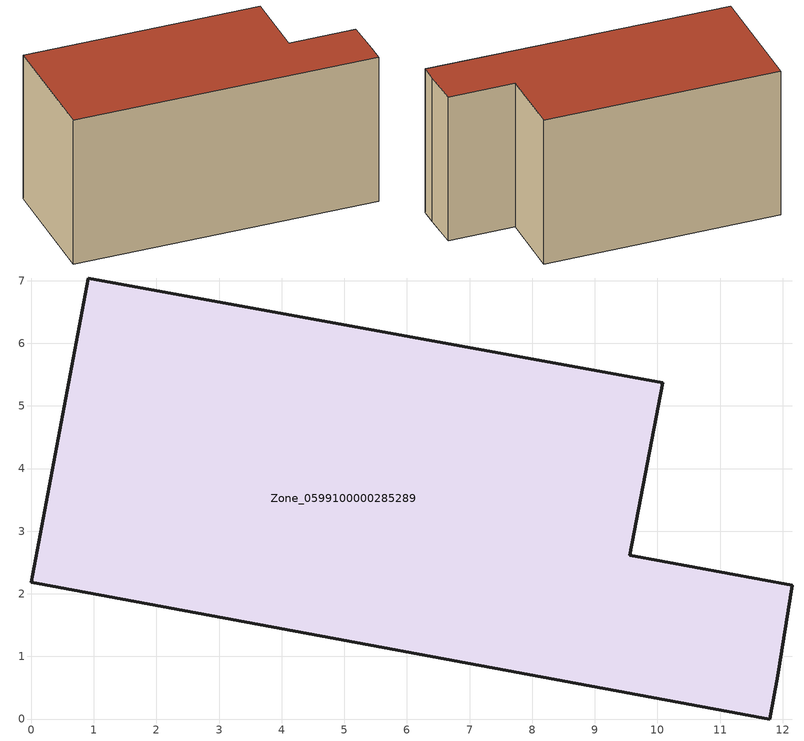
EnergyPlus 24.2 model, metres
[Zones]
Zone_0599100000285289
 floor ground (C_G): 0.91,7.04 10.08,5.37 9.55,2.61 12.15,2.13 11.92,0.69 11.79,0 0,2.18 z0
 wall outside (C_F): 10.08,5.37 0.91,7.04 0,2.18 11.79,0 11.92,0.69 12.15,2.13 9.55,2.61 10.08,5.37 z0:6.11
 roof outside (C_R): 11.79,0 11.92,0.69 12.15,2.13 9.55,2.61 10.08,5.37 0.91,7.04 0,2.18 z6.11
[BUILDING]
Pand.0599100000285289: North Axis=0; Terrain=City; Loads Convergence Tolerance Value=0.04; Temperature Convergence Tolerance Value=0.4; Solar Distribution=FullExterior; Maximum Number of Warmup Days=25; Minimum Number of Warmup Days=1
[Site:Location]
Rotterdam.The.Hague.AP_ZH_NLD Design_Conditions: Latitude=51.96; Longitude=4.45; Time Zone=1; Elevation=-4.5
[SITE:GROUNDTEMPERATURE:BUILDINGSURFACE]
18, 18, 18, 18, 18, 18, 18, 18, 18, 18, 18, 18
[MATERIAL] Thermal Absorptance=0.9; Solar Absorptance=0.7; Visible Absorptance=0.7
Name | Roughness | Thickness | Conductivity | Density | Specific Heat
G.TI.1946 | MediumSmooth | 0.15 | 1 | 540 | 1210
F.TI.1946 | Rough | 0.3 | 0.857143 | 1920 | 840
R.TI.1946 | MediumRough | 0.2 | 0.1 | 1500 | 1000
[CONSTRUCTION]
C_G: G.TI.1946
C_F: F.TI.1946
C_R: R.TI.1946
[ZONE]
Zone_0599100000285289: Type=1; Multiplier=1; Ceiling Height=Autocalculate; Volume=Autocalculate; Floor Area=autocalculate; Part of Total Floor Area=Yes
[ZONEINFILTRATION:DESIGNFLOWRATE]
Infil_Zone_0599100000285289: Zone or ZoneList or Space or SpaceList=Zone_0599100000285289; Schedule=AlwaysOn; Design Flow Rate Calculation Method=Flow/Area; Flow Rate per Floor Area=0.003; Constant Term Coefficient=1; Temperature Term Coefficient=0; Velocity Term Coefficient=0; Velocity Squared Term Coefficient=0
[HVACTEMPLATE:ZONE:IDEALLOADSAIRSYSTEM]
Zone_0599100000285289: Maximum Heating Supply Air Temperature=50; Minimum Cooling Supply Air Temperature=13; Maximum Heating Supply Air Humidity Ratio=0.0156; Minimum Cooling Supply Air Humidity Ratio=0.0077; Heating Limit=NoLimit; Cooling Limit=NoLimit; Dehumidification Control Type=ConstantSensibleHeatRatio; Cooling Sensible Heat Ratio=0.7; Dehumidification Setpoint=60; Humidification Control Type=None; Humidification Setpoint=30; Outdoor Air Method=None; Outdoor Air Flow Rate per Person=0.00944; Outdoor Air Flow Rate per Zone Floor Area=0; Outdoor Air Flow Rate per Zone=0; Demand Controlled Ventilation Type=None; Outdoor Air Economizer Type=NoEconomizer; Heat Recovery Type=None; Sensible Heat Recovery Effectiveness=0.7; Latent Heat Recovery Effectiveness=0.65
[ZONECONTROL:THERMOSTAT]
ThermostatControl_Zone_0599100000285289: Zone or ZoneList=Zone_0599100000285289; Control Type Schedule=DualSetpointControlType; Control 1=Thermostat_Zone_0599100000285289; Temperature Difference Between Cutout And Setpoint=0
[THERMOSTATSETPOINT:DUALSETPOINT]
Thermostat_Zone_0599100000285289: Heating Setpoint Temperature Schedule=HeatingSetpoint_Zone_0599100000285289; Cooling Setpoint Temperature Schedule=CoolingSetpoint_Zone_0599100000285289
[SCHEDULE:COMPACT]
HeatingSetpoint_Zone_0599100000285289: Through: 12/31, For: AllDays, Until: 24:00, 21
CoolingSetpoint_Zone_0599100000285289: Through: 12/31, For: AllDays, Until: 24:00, 24
DualSetpointControlType: Through: 12/31, For: AllDays, Until: 24:00, 4
AlwaysOn: Through: 12/31, For: AllDays, Until: 24:00, 1
